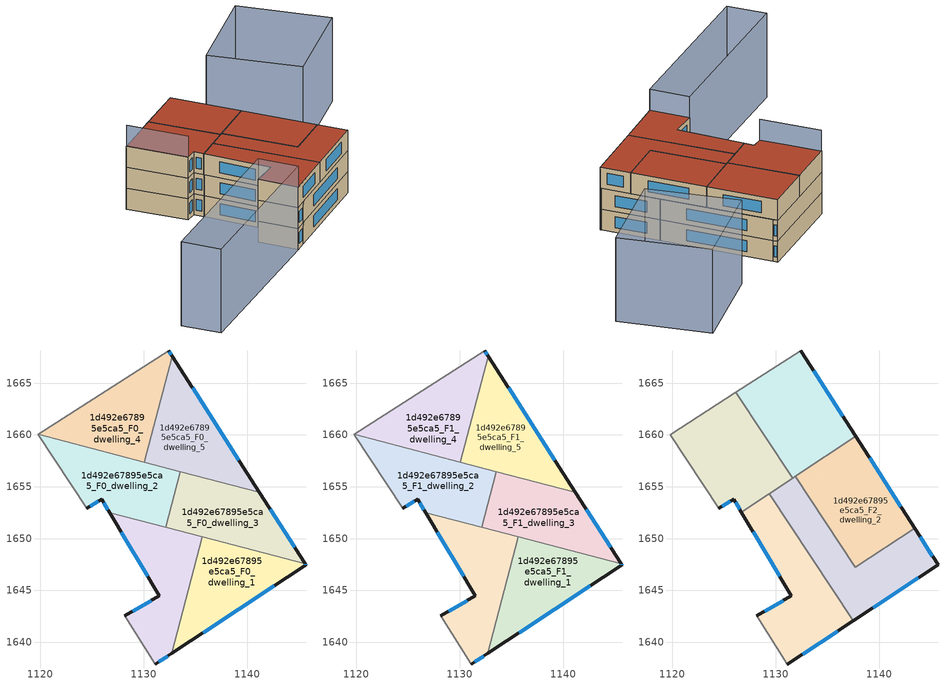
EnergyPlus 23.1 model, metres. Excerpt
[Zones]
1d492e67895e5ca5_F0_dwelling_0
 floor ground (EU_floor_Construction): 1135.62,1650.17 1132.69,1638.92 1131.09,1637.86 1128.16,1642.56 1131.49,1644.47 1126.73,1652.49 z0
 wall outside (EU_wall_Construction): 1131.09,1637.86 1132.69,1638.92 / 1126.73,1652.49 1131.49,1644.47 1128.16,1642.56 z0:3
 wall to 1d492e67895e5ca5_F0_dwelling_1 (EU_wall_Construction): 1132.69,1638.92 1135.62,1650.17 z0:3
 wall adiabatic (EU_wall_Construction): 1128.16,1642.56 1131.09,1637.86 z0:3
 wall to 1d492e67895e5ca5_F0_dwelling_2 (EU_wall_Construction): 1132.13,1651.08 1126.73,1652.49 z0:3
 wall to 1d492e67895e5ca5_F0_dwelling_3 (EU_wall_Construction): 1135.62,1650.17 1132.13,1651.08 z0:3
 window (EU_Window_Construction): 1131.46,1638.11 1132.31,1638.67 / 1130.71,1644.02 1128.94,1643.01 / 1127.85,1650.6 1130.37,1646.35 z0.7:2.3
1d492e67895e5ca5_F0_dwelling_1
 floor ground (EU_floor_Construction): 1145.59,1647.56 1145.65,1647.47 1132.69,1638.92 1135.62,1650.17 z0
 wall outside (EU_wall_Construction): 1132.69,1638.92 1145.65,1647.47 1145.59,1647.56 z0:3
 wall to 1d492e67895e5ca5_F0_dwelling_3 (EU_wall_Construction): 1145.59,1647.56 1135.62,1650.17 z0:3
 window (EU_Window_Construction): 1145.64,1647.49 1145.61,1647.54 / 1135.73,1640.93 1142.61,1645.46 z0.7:2.3
1d492e67895e5ca5_F0_dwelling_2
 floor ground (EU_floor_Construction): 1133.53,1656.47 1132.13,1651.08 1126.73,1652.49 1125.96,1653.78 1124.5,1652.94 1119.79,1660.04 1119.81,1660.05 z0
 wall outside (EU_wall_Construction): 1124.5,1652.94 1125.96,1653.78 1126.73,1652.49 z0:3
 wall to 1d492e67895e5ca5_F0_dwelling_3 (EU_wall_Construction): 1132.13,1651.08 1133.53,1656.47 z0:3
 wall adiabatic (EU_wall_Construction): 1119.81,1660.05 1119.79,1660.04 1124.5,1652.94 z0:3
 wall to 1d492e67895e5ca5_F0_dwelling_4 (EU_wall_Construction): 1130.06,1657.37 1119.81,1660.05 z0:3
 wall to 1d492e67895e5ca5_F0_dwelling_5 (EU_wall_Construction): 1133.53,1656.47 1130.06,1657.37 z0:3
 window (EU_Window_Construction): 1126.14,1653.48 1126.55,1652.79 / 1124.84,1653.13 1125.62,1653.58 z0.7:2.3
1d492e67895e5ca5_F0_dwelling_3
 floor ground (EU_floor_Construction): 1141.16,1654.48 1145.59,1647.56 1132.13,1651.08 1133.53,1656.47 z0
 wall outside (EU_wall_Construction): 1145.59,1647.56 1141.16,1654.48 z0:3
 wall to 1d492e67895e5ca5_F0_dwelling_5 (EU_wall_Construction): 1141.16,1654.48 1133.53,1656.47 z0:3
 window (EU_Window_Construction): 1144.55,1649.18 1142.2,1652.85 z0.7:2.3
1d492e67895e5ca5_F0_dwelling_4
 floor ground (EU_floor_Construction): 1132.4,1668.14 1132.74,1667.62 1130.06,1657.37 1119.81,1660.05 z0
 wall outside (EU_wall_Construction): 1132.74,1667.62 1132.4,1668.14 z0:3
 wall adiabatic (EU_wall_Construction): 1132.4,1668.14 1119.81,1660.05 z0:3
 wall to 1d492e67895e5ca5_F0_dwelling_5 (EU_wall_Construction): 1130.06,1657.37 1132.74,1667.62 z0:3
 window (EU_Window_Construction): 1132.66,1667.74 1132.48,1668.02 z0.7:2.3
1d492e67895e5ca5_F0_dwelling_5
 floor ground (EU_floor_Construction): 1132.74,1667.62 1141.16,1654.48 1130.06,1657.37 z0
 wall outside (EU_wall_Construction): 1141.16,1654.48 1132.74,1667.62 z0:3
 window (EU_Window_Construction): 1139.18,1657.56 1134.71,1664.53 z0.7:2.3
1d492e67895e5ca5_F1_dwelling_0
 floor to 1d492e67895e5ca5_F0_dwelling_0 (EU_floor_Construction): 1135.62,1650.17 1132.69,1638.92 1131.09,1637.86 1128.16,1642.56 1131.49,1644.47 1126.73,1652.49 z3
 wall outside (EU_wall_Construction): 1131.09,1637.86 1132.69,1638.92 / 1126.73,1652.49 1131.49,1644.47 1128.16,1642.56 z3:6
 wall to 1d492e67895e5ca5_F1_dwelling_1 (EU_wall_Construction): 1132.69,1638.92 1135.62,1650.17 z3:6
 wall adiabatic (EU_wall_Construction): 1128.16,1642.56 1131.09,1637.86 z3:6
 wall to 1d492e67895e5ca5_F1_dwelling_2 (EU_wall_Construction): 1132.13,1651.08 1126.73,1652.49 z3:6
 wall to 1d492e67895e5ca5_F1_dwelling_3 (EU_wall_Construction): 1135.62,1650.17 1132.13,1651.08 z3:6
 window (EU_Window_Construction): 1131.46,1638.11 1132.31,1638.67 / 1130.71,1644.02 1128.94,1643.01 / 1127.85,1650.6 1130.37,1646.35 z3.7:5.3
1d492e67895e5ca5_F1_dwelling_1
 floor to 1d492e67895e5ca5_F0_dwelling_1 (EU_floor_Construction): 1145.59,1647.56 1145.65,1647.47 1132.69,1638.92 1135.62,1650.17 z3
 wall outside (EU_wall_Construction): 1132.69,1638.92 1145.65,1647.47 1145.59,1647.56 z3:6
 wall to 1d492e67895e5ca5_F1_dwelling_3 (EU_wall_Construction): 1145.59,1647.56 1135.62,1650.17 z3:6
 window (EU_Window_Construction): 1145.64,1647.49 1145.61,1647.54 / 1135.73,1640.93 1142.61,1645.46 z3.7:5.3
1d492e67895e5ca5_F1_dwelling_2
 floor to 1d492e67895e5ca5_F0_dwelling_2 (EU_floor_Construction): 1133.53,1656.47 1132.13,1651.08 1126.73,1652.49 1125.96,1653.78 1124.5,1652.94 1119.79,1660.04 1119.81,1660.05 z3
 wall outside (EU_wall_Construction): 1124.5,1652.94 1125.96,1653.78 1126.73,1652.49 z3:6
 wall to 1d492e67895e5ca5_F1_dwelling_3 (EU_wall_Construction): 1132.13,1651.08 1133.53,1656.47 z3:6
 wall adiabatic (EU_wall_Construction): 1119.81,1660.05 1119.79,1660.04 1124.5,1652.94 z3:6
 wall to 1d492e67895e5ca5_F1_dwelling_4 (EU_wall_Construction): 1130.06,1657.37 1119.81,1660.05 z3:6
 wall to 1d492e67895e5ca5_F1_dwelling_5 (EU_wall_Construction): 1133.53,1656.47 1130.06,1657.37 z3:6
 window (EU_Window_Construction): 1126.14,1653.48 1126.55,1652.79 / 1124.84,1653.13 1125.62,1653.58 z3.7:5.3
1d492e67895e5ca5_F1_dwelling_3
 floor to 1d492e67895e5ca5_F0_dwelling_3 (EU_floor_Construction): 1141.16,1654.48 1145.59,1647.56 1132.13,1651.08 1133.53,1656.47 z3
 wall outside (EU_wall_Construction): 1145.59,1647.56 1141.16,1654.48 z3:6
 wall to 1d492e67895e5ca5_F1_dwelling_5 (EU_wall_Construction): 1141.16,1654.48 1133.53,1656.47 z3:6
 window (EU_Window_Construction): 1144.55,1649.18 1142.2,1652.85 z3.7:5.3
1d492e67895e5ca5_F1_dwelling_4
 floor to 1d492e67895e5ca5_F0_dwelling_4 (EU_floor_Construction): 1132.4,1668.14 1132.74,1667.62 1130.06,1657.37 1119.81,1660.05 z3
 wall outside (EU_wall_Construction): 1132.74,1667.62 1132.4,1668.14 z3:6
 wall adiabatic (EU_wall_Construction): 1132.4,1668.14 1119.81,1660.05 z3:6
 wall to 1d492e67895e5ca5_F1_dwelling_5 (EU_wall_Construction): 1130.06,1657.37 1132.74,1667.62 z3:6
 window (EU_Window_Construction): 1132.66,1667.74 1132.48,1668.02 z3.7:5.3
 ceiling adiabatic (EU_roof_Construction): 1130.06,1657.37 1130.21,1657.96 1126.14,1664.12 1119.81,1660.05 z6
1d492e67895e5ca5_F1_dwelling_5
 floor to 1d492e67895e5ca5_F0_dwelling_5 (EU_floor_Construction): 1132.74,1667.62 1141.16,1654.48 1130.06,1657.37 z3
 wall outside (EU_wall_Construction): 1141.16,1654.48 1132.74,1667.62 z3:6
 window (EU_Window_Construction): 1139.18,1657.56 1134.71,1664.53 z3.7:5.3
 ceiling adiabatic (EU_roof_Construction): 1130.71,1657.2 1130.21,1657.96 1130.06,1657.37 z6
1d492e67895e5ca5_F2_dwelling_0
 floor to 1d492e67895e5ca5_F1_dwelling_5 (EU_floor_Construction): 1132.74,1667.62 1137.71,1659.86 1132.85,1656.65 1130.71,1657.2 1130.21,1657.96 z6
 floor to 1d492e67895e5ca5_F1_dwelling_4 (EU_floor_Construction): 1132.4,1668.14 1132.74,1667.62 1130.21,1657.96 1126.14,1664.12 z6
 floor to 1d492e67895e5ca5_F1_dwelling_2 (EU_floor_Construction): 1132.85,1656.65 1131.62,1655.83 1130.71,1657.2 z6
 wall outside (EU_wall_Construction): 1137.71,1659.86 1132.4,1668.14 z6:9
 wall to 1d492e67895e5ca5_F2_dwelling_1 (EU_wall_Construction): 1126.14,1664.12 1131.62,1655.83 z6:9
 wall adiabatic (EU_wall_Construction): 1132.4,1668.14 1126.14,1664.12 z6:9
 wall to 1d492e67895e5ca5_F2_dwelling_2 (EU_wall_Construction): 1131.87,1656 1137.71,1659.86 z6:9
 wall to 1d492e67895e5ca5_F2_dwelling_3 (EU_wall_Construction): 1131.62,1655.83 1131.87,1656 z6:9
 window (EU_Window_Construction): 1136.46,1661.8 1133.65,1666.2 z6.7:8.3
 roof outside (EU_roof_Construction): 1137.71,1659.86 1132.4,1668.14 1126.14,1664.12 1131.62,1655.83 z9
1d492e67895e5ca5_F2_dwelling_1
 floor to 1d492e67895e5ca5_F1_dwelling_2 (EU_floor_Construction): 1130.71,1657.2 1131.62,1655.83 1126.68,1652.57 1125.96,1653.78 1124.5,1652.94 1119.79,1660.04 1119.81,1660.05 z6
 floor adiabatic (EU_floor_Construction): 1126.14,1664.12 1130.71,1657.2 1119.81,1660.05 1119.79,1660.04 z6
 wall outside (EU_wall_Construction): 1124.5,1652.94 1125.96,1653.78 1126.68,1652.57 z6:9
 wall adiabatic (EU_wall_Construction): 1126.14,1664.12 1119.79,1660.04 1124.5,1652.94 z6:9
 wall to 1d492e67895e5ca5_F2_dwelling_4 (EU_wall_Construction): 1126.68,1652.57 1129.36,1654.34 z6:9
 wall to 1d492e67895e5ca5_F2_dwelling_3 (EU_wall_Construction): 1129.36,1654.34 1131.62,1655.83 z6:9
 window (EU_Window_Construction): 1126.13,1653.49 1126.51,1652.85 / 1124.84,1653.13 1125.62,1653.58 z6.7:8.3
 roof outside (EU_roof_Construction): 1131.62,1655.83 1126.14,1664.12 1119.79,1660.04 1124.5,1652.94 1125.96,1653.78 1126.68,1652.57 z9
1d492e67895e5ca5_F2_dwelling_2
 floor to 1d492e67895e5ca5_F1_dwelling_3 (EU_floor_Construction): 1141.16,1654.48 1143.39,1651 1140.29,1648.95 1135.75,1650.13 1132.98,1654.33 1133.53,1656.47 z6
 floor to 1d492e67895e5ca5_F1_dwelling_5 (EU_floor_Construction): 1137.71,1659.86 1141.16,1654.48 1132.85,1656.65 z6
 floor to 1d492e67895e5ca5_F1_dwelling_1 (EU_floor_Construction): 1140.29,1648.95 1137.67,1647.22 1135.75,1650.13 z6
 floor to 1d492e67895e5ca5_F1_dwelling_2 (EU_floor_Construction): 1133.53,1656.47 1132.98,1654.33 1131.87,1656 1132.85,1656.65 z6
 wall outside (EU_wall_Construction): 1143.39,1651 1137.71,1659.86 z6:9
 wall to 1d492e67895e5ca5_F2_dwelling_3 (EU_wall_Construction): 1131.87,1656 1137.67,1647.22 1143.39,1651 z6:9
 window (EU_Window_Construction): 1142.06,1653.08 1139.05,1657.78 z6.7:8.3
 roof outside (EU_roof_Construction): 1143.39,1651 1137.71,1659.86 1131.87,1656 1137.67,1647.22 z9
1d492e67895e5ca5_F2_dwelling_3
 floor to 1d492e67895e5ca5_F1_dwelling_1 (EU_floor_Construction): 1145.59,1647.56 1145.65,1647.47 1137.47,1642.07 1134.63,1646.36 1135.62,1650.17 1135.75,1650.13 1137.67,1647.22 1140.29,1648.95 z6
 floor to 1d492e67895e5ca5_F1_dwelling_0 (EU_floor_Construction): 1135.62,1650.17 1134.63,1646.36 1131.38,1651.27 z6
 floor to 1d492e67895e5ca5_F1_dwelling_3 (EU_floor_Construction): 1143.39,1651 1145.59,1647.56 1140.29,1648.95 z6; 1132.98,1654.33 1135.75,1650.13 1132.13,1651.08 z6
 floor to 1d492e67895e5ca5_F1_dwelling_2 (EU_floor_Construction): 1131.87,1656 1132.98,1654.33 1132.13,1651.08 1131.38,1651.27 1129.36,1654.34 z6
 wall outside (EU_wall_Construction): 1137.47,1642.07 1145.65,1647.47 1143.39,1651 z6:9
 wall to 1d492e67895e5ca5_F2_dwelling_4 (EU_wall_Construction): 1129.36,1654.34 1137.47,1642.07 z6:9
 window (EU_Window_Construction): 1145.12,1648.3 1143.92,1650.17 / 1139.39,1643.34 1143.73,1646.2 z6.7:8.3
 roof outside (EU_roof_Construction): 1145.65,1647.47 1143.39,1651 1137.67,1647.22 1131.87,1656 1129.36,1654.34 1137.47,1642.07 z9
1d492e67895e5ca5_F2_dwelling_4
 floor to 1d492e67895e5ca5_F1_dwelling_0 (EU_floor_Construction): 1131.38,1651.27 1134.63,1646.36 1132.69,1638.92 1131.09,1637.86 1128.16,1642.56 1131.49,1644.47 1126.73,1652.49 z6
 floor to 1d492e67895e5ca5_F1_dwelling_1 (EU_floor_Construction): 1134.63,1646.36 1137.47,1642.07 1132.69,1638.92 z6
 floor to 1d492e67895e5ca5_F1_dwelling_2 (EU_floor_Construction): 1129.36,1654.34 1131.38,1651.27 1126.73,1652.49 1126.68,1652.57 z6
 wall outside (EU_wall_Construction): 1131.09,1637.86 1137.47,1642.07 / 1126.68,1652.57 1131.49,1644.47 1128.16,1642.56 z6:9
 wall adiabatic (EU_wall_Construction): 1128.16,1642.56 1131.09,1637.86 z6:9
 window (EU_Window_Construction): 1132.59,1638.85 1135.97,1641.08 / 1130.71,1644.02 1128.94,1643.01 / 1127.81,1650.66 1130.36,1646.37 z6.7:8.3
 roof outside (EU_roof_Construction): 1137.47,1642.07 1129.36,1654.34 1126.68,1652.57 1131.49,1644.47 1128.16,1642.56 1131.09,1637.86 z9
shading: 1119.89,1660.1 1124.5,1652.94 / 1131.12,1637.88 1109.38,1624.12 / 1109.38,1624.12 1106.42,1628.8 / 1106.42,1628.8 1128.16,1642.56 / 1128.16,1642.56 1131.12,1637.88 / 1159.1,1669.94 1147.98,1660.63 / 1147.98,1660.63 1139.71,1670.5 / 1139.71,1670.5 1150.83,1679.81 / 1150.83,1679.81 1159.1,1669.94 z0:12
[Building]
EU S2 Campaign: North Axis=0; Terrain=City; Solar Distribution=FullExterior
[Site:Location]
Budapest.Ferenc.Liszt.Intl.AP: Latitude=47.437; Longitude=19.256; Time Zone=1; Elevation=185
[SizingPeriod:WeatherFileDays]
AnnualSizingPeriod: Begin Month=1; Begin Day of Month=1; End Month=12; End Day of Month=31; Day of Week for Start Day=Monday; Use Weather File Daylight Saving Period=No; Use Weather File Rain and Snow Indicators=No
[MATERIAL]
EU_InternalMass_Material: Roughness=MediumRough; Thickness=0.1; Conductivity=1; Density=1800; Specific Heat=900; Thermal Absorptance=0.9; Solar Absorptance=0.7; Visible Absorptance=0.7
[MATERIAL:NOMASS] Roughness=MediumRough; Thermal Absorptance=0.9; Solar Absorptance=0.7; Visible Absorptance=0.7
Name | Thermal Resistance
EU_wall_NoMass | 0.832559
EU_roof_NoMass | 1.39638
EU_floor_NoMass | 0.872794
[WINDOWMATERIAL:SIMPLEGLAZINGSYSTEM]
EU_Window_SimpleGlazing: UFactor=2.79869; Solar Heat Gain Coefficient=0.75; Visible Transmittance=0.75
[CONSTRUCTION]
EU_wall_Construction: EU_wall_NoMass
EU_roof_Construction: EU_roof_NoMass
EU_floor_Construction: EU_floor_NoMass
EU_Window_Construction: EU_Window_SimpleGlazing
EU_InternalMass_Construction: EU_InternalMass_Material
[ZONE] Type=1; Multiplier=1; Ceiling Height=autocalculate; Floor Area=autocalculate; Part of Total Floor Area=Yes
Name | Volume
1d492e67895e5ca5_F0_dwelling_0; 1d492e67895e5ca5_F1_dwelling_0 | 182.141
1d492e67895e5ca5_F2_dwelling_0 | 218.595
1d492e67895e5ca5_F0_dwelling_1; 1d492e67895e5ca5_F1_dwelling_1 | 182.147
1d492e67895e5ca5_F2_dwelling_1 | 218.6
1d492e67895e5ca5_F0_dwelling_2; 1d492e67895e5ca5_F1_dwelling_2 | 182.195
1d492e67895e5ca5_F2_dwelling_2 | 218.589
1d492e67895e5ca5_F0_dwelling_3; 1d492e67895e5ca5_F1_dwelling_3 | 182.168
1d492e67895e5ca5_F2_dwelling_3 | 218.609
1d492e67895e5ca5_F0_dwelling_4; 1d492e67895e5ca5_F1_dwelling_4 | 182.16
1d492e67895e5ca5_F2_dwelling_4 | 218.583
1d492e67895e5ca5_F0_dwelling_5; 1d492e67895e5ca5_F1_dwelling_5 | 182.17
[INTERNALMASS] Construction=EU_InternalMass_Construction
Name | Zone or ZoneList | Surface Area
1d492e67895e5ca5_F0_dwelling_0_EU_InternalMass | 1d492e67895e5ca5_F0_dwelling_0 | 60.7132
1d492e67895e5ca5_F0_dwelling_1_EU_InternalMass | 1d492e67895e5ca5_F0_dwelling_1 | 60.716
1d492e67895e5ca5_F0_dwelling_2_EU_InternalMass | 1d492e67895e5ca5_F0_dwelling_2 | 60.7313
1d492e67895e5ca5_F0_dwelling_3_EU_InternalMass | 1d492e67895e5ca5_F0_dwelling_3 | 60.7228
1d492e67895e5ca5_F0_dwelling_4_EU_InternalMass | 1d492e67895e5ca5_F0_dwelling_4 | 60.7198
1d492e67895e5ca5_F0_dwelling_5_EU_InternalMass | 1d492e67895e5ca5_F0_dwelling_5 | 60.7233
1d492e67895e5ca5_F1_dwelling_0_EU_InternalMass | 1d492e67895e5ca5_F1_dwelling_0 | 60.7132
1d492e67895e5ca5_F1_dwelling_1_EU_InternalMass | 1d492e67895e5ca5_F1_dwelling_1 | 60.716
1d492e67895e5ca5_F1_dwelling_2_EU_InternalMass | 1d492e67895e5ca5_F1_dwelling_2 | 60.7313
1d492e67895e5ca5_F1_dwelling_3_EU_InternalMass | 1d492e67895e5ca5_F1_dwelling_3 | 60.7228
1d492e67895e5ca5_F1_dwelling_4_EU_InternalMass | 1d492e67895e5ca5_F1_dwelling_4 | 60.7198
1d492e67895e5ca5_F1_dwelling_5_EU_InternalMass | 1d492e67895e5ca5_F1_dwelling_5 | 60.7233
1d492e67895e5ca5_F2_dwelling_0_EU_InternalMass | 1d492e67895e5ca5_F2_dwelling_0 | 72.8664
1d492e67895e5ca5_F2_dwelling_1_EU_InternalMass | 1d492e67895e5ca5_F2_dwelling_1 | 72.8653
1d492e67895e5ca5_F2_dwelling_2_EU_InternalMass | 1d492e67895e5ca5_F2_dwelling_2 | 72.862
1d492e67895e5ca5_F2_dwelling_3_EU_InternalMass | 1d492e67895e5ca5_F2_dwelling_3 | 72.8695
1d492e67895e5ca5_F2_dwelling_4_EU_InternalMass | 1d492e67895e5ca5_F2_dwelling_4 | 72.8621
[OTHEREQUIPMENT] Fuel Type=Electricity; Design Level Calculation Method=Watts/Area; Power per Zone Floor Area=1; Fraction Latent=0; Fraction Radiant=0; Fraction Lost=0; Carbon Dioxide Generation Rate=0; EndUse Subcategory=EU_Step8_InternalGains
Name | Zone or ZoneList or Space or SpaceList | Schedule
EU_Step8_InternalGain_1d492e67895e5ca5_F0_dwelling_0_f000 | 1d492e67895e5ca5_F0_dwelling_0 | EU_Step8_GainSchedule_1d492e67895e5ca5_F0_dwelling_0_f000
EU_Step8_InternalGain_1d492e67895e5ca5_F0_dwelling_1_f000 | 1d492e67895e5ca5_F0_dwelling_1 | EU_Step8_GainSchedule_1d492e67895e5ca5_F0_dwelling_1_f000
EU_Step8_InternalGain_1d492e67895e5ca5_F0_dwelling_2_f000 | 1d492e67895e5ca5_F0_dwelling_2 | EU_Step8_GainSchedule_1d492e67895e5ca5_F0_dwelling_2_f000
EU_Step8_InternalGain_1d492e67895e5ca5_F0_dwelling_3_f000 | 1d492e67895e5ca5_F0_dwelling_3 | EU_Step8_GainSchedule_1d492e67895e5ca5_F0_dwelling_3_f000
EU_Step8_InternalGain_1d492e67895e5ca5_F0_dwelling_4_f000 | 1d492e67895e5ca5_F0_dwelling_4 | EU_Step8_GainSchedule_1d492e67895e5ca5_F0_dwelling_4_f000
EU_Step8_InternalGain_1d492e67895e5ca5_F0_dwelling_5_f000 | 1d492e67895e5ca5_F0_dwelling_5 | EU_Step8_GainSchedule_1d492e67895e5ca5_F0_dwelling_5_f000
EU_Step8_InternalGain_1d492e67895e5ca5_F1_dwelling_0_f000 | 1d492e67895e5ca5_F1_dwelling_0 | EU_Step8_GainSchedule_1d492e67895e5ca5_F1_dwelling_0_f000
EU_Step8_InternalGain_1d492e67895e5ca5_F1_dwelling_1_f000 | 1d492e67895e5ca5_F1_dwelling_1 | EU_Step8_GainSchedule_1d492e67895e5ca5_F1_dwelling_1_f000
EU_Step8_InternalGain_1d492e67895e5ca5_F1_dwelling_2_f000 | 1d492e67895e5ca5_F1_dwelling_2 | EU_Step8_GainSchedule_1d492e67895e5ca5_F1_dwelling_2_f000
EU_Step8_InternalGain_1d492e67895e5ca5_F1_dwelling_3_f000 | 1d492e67895e5ca5_F1_dwelling_3 | EU_Step8_GainSchedule_1d492e67895e5ca5_F1_dwelling_3_f000
EU_Step8_InternalGain_1d492e67895e5ca5_F1_dwelling_4_f000 | 1d492e67895e5ca5_F1_dwelling_4 | EU_Step8_GainSchedule_1d492e67895e5ca5_F1_dwelling_4_f000
EU_Step8_InternalGain_1d492e67895e5ca5_F1_dwelling_5_f000 | 1d492e67895e5ca5_F1_dwelling_5 | EU_Step8_GainSchedule_1d492e67895e5ca5_F1_dwelling_5_f000
EU_Step8_InternalGain_1d492e67895e5ca5_F2_dwelling_0_f000 | 1d492e67895e5ca5_F2_dwelling_0 | EU_Step8_GainSchedule_1d492e67895e5ca5_F2_dwelling_0_f000
EU_Step8_InternalGain_1d492e67895e5ca5_F2_dwelling_1_f000 | 1d492e67895e5ca5_F2_dwelling_1 | EU_Step8_GainSchedule_1d492e67895e5ca5_F2_dwelling_1_f000
EU_Step8_InternalGain_1d492e67895e5ca5_F2_dwelling_2_f000 | 1d492e67895e5ca5_F2_dwelling_2 | EU_Step8_GainSchedule_1d492e67895e5ca5_F2_dwelling_2_f000
EU_Step8_InternalGain_1d492e67895e5ca5_F2_dwelling_3_f000 | 1d492e67895e5ca5_F2_dwelling_3 | EU_Step8_GainSchedule_1d492e67895e5ca5_F2_dwelling_3_f000
EU_Step8_InternalGain_1d492e67895e5ca5_F2_dwelling_4_f000 | 1d492e67895e5ca5_F2_dwelling_4 | EU_Step8_GainSchedule_1d492e67895e5ca5_F2_dwelling_4_f000
[ZONEVENTILATION:DESIGNFLOWRATE] Schedule=EU_AlwaysOn; Design Flow Rate Calculation Method=AirChanges/Hour; Air Changes per Hour=0.475469; Ventilation Type=Natural; Fan Pressure Rise=0; Fan Total Efficiency=1; Constant Term Coefficient=1; Temperature Term Coefficient=0; Velocity Term Coefficient=0; Velocity Squared Term Coefficient=0; Minimum Indoor Temperature=-100; Maximum Indoor Temperature=100; Delta Temperature=-100; Minimum Outdoor Temperature=-100; Maximum Outdoor Temperature=100; Maximum Wind Speed=40
Name | Zone or ZoneList or Space or SpaceList
EU_ConstantAir_1d492e67895e5ca5_F0_dwelling_0 | 1d492e67895e5ca5_F0_dwelling_0
EU_ConstantAir_1d492e67895e5ca5_F0_dwelling_1 | 1d492e67895e5ca5_F0_dwelling_1
EU_ConstantAir_1d492e67895e5ca5_F0_dwelling_2 | 1d492e67895e5ca5_F0_dwelling_2
EU_ConstantAir_1d492e67895e5ca5_F0_dwelling_3 | 1d492e67895e5ca5_F0_dwelling_3
EU_ConstantAir_1d492e67895e5ca5_F0_dwelling_4 | 1d492e67895e5ca5_F0_dwelling_4
EU_ConstantAir_1d492e67895e5ca5_F0_dwelling_5 | 1d492e67895e5ca5_F0_dwelling_5
EU_ConstantAir_1d492e67895e5ca5_F1_dwelling_0 | 1d492e67895e5ca5_F1_dwelling_0
EU_ConstantAir_1d492e67895e5ca5_F1_dwelling_1 | 1d492e67895e5ca5_F1_dwelling_1
EU_ConstantAir_1d492e67895e5ca5_F1_dwelling_2 | 1d492e67895e5ca5_F1_dwelling_2
EU_ConstantAir_1d492e67895e5ca5_F1_dwelling_3 | 1d492e67895e5ca5_F1_dwelling_3
EU_ConstantAir_1d492e67895e5ca5_F1_dwelling_4 | 1d492e67895e5ca5_F1_dwelling_4
EU_ConstantAir_1d492e67895e5ca5_F1_dwelling_5 | 1d492e67895e5ca5_F1_dwelling_5
EU_ConstantAir_1d492e67895e5ca5_F2_dwelling_0 | 1d492e67895e5ca5_F2_dwelling_0
EU_ConstantAir_1d492e67895e5ca5_F2_dwelling_1 | 1d492e67895e5ca5_F2_dwelling_1
EU_ConstantAir_1d492e67895e5ca5_F2_dwelling_2 | 1d492e67895e5ca5_F2_dwelling_2
EU_ConstantAir_1d492e67895e5ca5_F2_dwelling_3 | 1d492e67895e5ca5_F2_dwelling_3
EU_ConstantAir_1d492e67895e5ca5_F2_dwelling_4 | 1d492e67895e5ca5_F2_dwelling_4
[HVACTEMPLATE:THERMOSTAT] Constant Heating Setpoint=20; Constant Cooling Setpoint=50
EU_HeatOnly_1d492e67895e5ca5_F0_dwelling_0; EU_HeatOnly_1d492e67895e5ca5_F0_dwelling_1; EU_HeatOnly_1d492e67895e5ca5_F0_dwelling_2; EU_HeatOnly_1d492e67895e5ca5_F0_dwelling_3; EU_HeatOnly_1d492e67895e5ca5_F0_dwelling_4; EU_HeatOnly_1d492e67895e5ca5_F0_dwelling_5; EU_HeatOnly_1d492e67895e5ca5_F1_dwelling_0; EU_HeatOnly_1d492e67895e5ca5_F1_dwelling_1; EU_HeatOnly_1d492e67895e5ca5_F1_dwelling_2; EU_HeatOnly_1d492e67895e5ca5_F1_dwelling_3; EU_HeatOnly_1d492e67895e5ca5_F1_dwelling_4; EU_HeatOnly_1d492e67895e5ca5_F1_dwelling_5; EU_HeatOnly_1d492e67895e5ca5_F2_dwelling_0; EU_HeatOnly_1d492e67895e5ca5_F2_dwelling_1; EU_HeatOnly_1d492e67895e5ca5_F2_dwelling_2; EU_HeatOnly_1d492e67895e5ca5_F2_dwelling_3; EU_HeatOnly_1d492e67895e5ca5_F2_dwelling_4
[HVACTEMPLATE:ZONE:IDEALLOADSAIRSYSTEM] System Availability Schedule=EU_AlwaysOn; Maximum Heating Supply Air Temperature=50; Minimum Cooling Supply Air Temperature=13; Maximum Heating Supply Air Humidity Ratio=0.0156; Minimum Cooling Supply Air Humidity Ratio=0.0077; Heating Limit=NoLimit; Cooling Limit=NoLimit; Heating Availability Schedule=EU_AlwaysOn; Cooling Availability Schedule=EU_CoolingOff; Dehumidification Control Type=ConstantSensibleHeatRatio; Cooling Sensible Heat Ratio=0.7; Dehumidification Setpoint=60; Humidification Control Type=None; Humidification Setpoint=30; Outdoor Air Method=None; Outdoor Air Flow Rate per Person=0.00944; Outdoor Air Flow Rate per Zone Floor Area=0; Outdoor Air Flow Rate per Zone=0; Demand Controlled Ventilation Type=None; Outdoor Air Economizer Type=NoEconomizer; Heat Recovery Type=None; Sensible Heat Recovery Effectiveness=0.7; Latent Heat Recovery Effectiveness=0.65
Name | Template Thermostat
1d492e67895e5ca5_F0_dwelling_0 | EU_HeatOnly_1d492e67895e5ca5_F0_dwelling_0
1d492e67895e5ca5_F0_dwelling_1 | EU_HeatOnly_1d492e67895e5ca5_F0_dwelling_1
1d492e67895e5ca5_F0_dwelling_2 | EU_HeatOnly_1d492e67895e5ca5_F0_dwelling_2
1d492e67895e5ca5_F0_dwelling_3 | EU_HeatOnly_1d492e67895e5ca5_F0_dwelling_3
1d492e67895e5ca5_F0_dwelling_4 | EU_HeatOnly_1d492e67895e5ca5_F0_dwelling_4
1d492e67895e5ca5_F0_dwelling_5 | EU_HeatOnly_1d492e67895e5ca5_F0_dwelling_5
1d492e67895e5ca5_F1_dwelling_0 | EU_HeatOnly_1d492e67895e5ca5_F1_dwelling_0
1d492e67895e5ca5_F1_dwelling_1 | EU_HeatOnly_1d492e67895e5ca5_F1_dwelling_1
1d492e67895e5ca5_F1_dwelling_2 | EU_HeatOnly_1d492e67895e5ca5_F1_dwelling_2
1d492e67895e5ca5_F1_dwelling_3 | EU_HeatOnly_1d492e67895e5ca5_F1_dwelling_3
1d492e67895e5ca5_F1_dwelling_4 | EU_HeatOnly_1d492e67895e5ca5_F1_dwelling_4
1d492e67895e5ca5_F1_dwelling_5 | EU_HeatOnly_1d492e67895e5ca5_F1_dwelling_5
1d492e67895e5ca5_F2_dwelling_0 | EU_HeatOnly_1d492e67895e5ca5_F2_dwelling_0
1d492e67895e5ca5_F2_dwelling_1 | EU_HeatOnly_1d492e67895e5ca5_F2_dwelling_1
1d492e67895e5ca5_F2_dwelling_2 | EU_HeatOnly_1d492e67895e5ca5_F2_dwelling_2
1d492e67895e5ca5_F2_dwelling_3 | EU_HeatOnly_1d492e67895e5ca5_F2_dwelling_3
1d492e67895e5ca5_F2_dwelling_4 | EU_HeatOnly_1d492e67895e5ca5_F2_dwelling_4
[SIZING:ZONE] Zone Cooling Design Supply Air Temperature Input Method=SupplyAirTemperature; Zone Cooling Design Supply Air Temperature=13; Zone Heating Design Supply Air Temperature Input Method=SupplyAirTemperature; Zone Heating Design Supply Air Temperature=50; Zone Cooling Design Supply Air Humidity Ratio=0.008; Zone Heating Design Supply Air Humidity Ratio=0.008; Cooling Design Air Flow Method=DesignDay; Cooling Design Air Flow Rate=0; Cooling Minimum Air Flow per Zone Floor Area=0.000762; Cooling Minimum Air Flow=0; Cooling Minimum Air Flow Fraction=0.2; Heating Design Air Flow Method=DesignDay; Heating Design Air Flow Rate=0; Heating Maximum Air Flow per Zone Floor Area=0.002032; Heating Maximum Air Flow=0.141576; Heating Maximum Air Flow Fraction=0.3; Account for Dedicated Outdoor Air System=No; Dedicated Outdoor Air System Control Strategy=NeutralSupplyAir; Dedicated Outdoor Air Low Setpoint Temperature for Design=autosize; Dedicated Outdoor Air High Setpoint Temperature for Design=autosize; Zone Load Sizing Method=Sensible Load Only No Latent Load; Zone Latent Cooling Design Supply Air Humidity Ratio Input Method=HumidityRatioDifference; Zone Cooling Design Supply Air Humidity Ratio Difference=0.005; Zone Latent Heating Design Supply Air Humidity Ratio Input Method=HumidityRatioDifference; Zone Humidification Design Supply Air Humidity Ratio Difference=0.005
1d492e67895e5ca5_F0_dwelling_0; 1d492e67895e5ca5_F0_dwelling_1; 1d492e67895e5ca5_F0_dwelling_2; 1d492e67895e5ca5_F0_dwelling_3; 1d492e67895e5ca5_F0_dwelling_4; 1d492e67895e5ca5_F0_dwelling_5; 1d492e67895e5ca5_F1_dwelling_0; 1d492e67895e5ca5_F1_dwelling_1; 1d492e67895e5ca5_F1_dwelling_2; 1d492e67895e5ca5_F1_dwelling_3; 1d492e67895e5ca5_F1_dwelling_4; 1d492e67895e5ca5_F1_dwelling_5; 1d492e67895e5ca5_F2_dwelling_0; 1d492e67895e5ca5_F2_dwelling_1; 1d492e67895e5ca5_F2_dwelling_2; 1d492e67895e5ca5_F2_dwelling_3; 1d492e67895e5ca5_F2_dwelling_4
[SCHEDULE:CONSTANT]
Name | Hourly Value
EU_AlwaysOn | 1
EU_CoolingOff | 0
[SCHEDULE:FILE] Column Number=1; Rows to Skip at Top=0; Number of Hours of Data=8760; Column Separator=Comma; Interpolate to Timestep=No; Minutes per Item=60; Adjust Schedule for Daylight Savings=Yes
Name | File
EU_Step8_GainSchedule_1d492e67895e5ca5_F0_dwelling_0_f000 | ../../schedules/1d492e67895e5ca5/1d492e67895e5ca5_F0_dwelling_0_f000_gain.csv
EU_Step8_GainSchedule_1d492e67895e5ca5_F0_dwelling_1_f000 | ../../schedules/1d492e67895e5ca5/1d492e67895e5ca5_F0_dwelling_1_f000_gain.csv
EU_Step8_GainSchedule_1d492e67895e5ca5_F0_dwelling_2_f000 | ../../schedules/1d492e67895e5ca5/1d492e67895e5ca5_F0_dwelling_2_f000_gain.csv
EU_Step8_GainSchedule_1d492e67895e5ca5_F0_dwelling_3_f000 | ../../schedules/1d492e67895e5ca5/1d492e67895e5ca5_F0_dwelling_3_f000_gain.csv
EU_Step8_GainSchedule_1d492e67895e5ca5_F0_dwelling_4_f000 | ../../schedules/1d492e67895e5ca5/1d492e67895e5ca5_F0_dwelling_4_f000_gain.csv
EU_Step8_GainSchedule_1d492e67895e5ca5_F0_dwelling_5_f000 | ../../schedules/1d492e67895e5ca5/1d492e67895e5ca5_F0_dwelling_5_f000_gain.csv
EU_Step8_GainSchedule_1d492e67895e5ca5_F1_dwelling_0_f000 | ../../schedules/1d492e67895e5ca5/1d492e67895e5ca5_F1_dwelling_0_f000_gain.csv
EU_Step8_GainSchedule_1d492e67895e5ca5_F1_dwelling_1_f000 | ../../schedules/1d492e67895e5ca5/1d492e67895e5ca5_F1_dwelling_1_f000_gain.csv
EU_Step8_GainSchedule_1d492e67895e5ca5_F1_dwelling_2_f000 | ../../schedules/1d492e67895e5ca5/1d492e67895e5ca5_F1_dwelling_2_f000_gain.csv
EU_Step8_GainSchedule_1d492e67895e5ca5_F1_dwelling_3_f000 | ../../schedules/1d492e67895e5ca5/1d492e67895e5ca5_F1_dwelling_3_f000_gain.csv
EU_Step8_GainSchedule_1d492e67895e5ca5_F1_dwelling_4_f000 | ../../schedules/1d492e67895e5ca5/1d492e67895e5ca5_F1_dwelling_4_f000_gain.csv
EU_Step8_GainSchedule_1d492e67895e5ca5_F1_dwelling_5_f000 | ../../schedules/1d492e67895e5ca5/1d492e67895e5ca5_F1_dwelling_5_f000_gain.csv
EU_Step8_GainSchedule_1d492e67895e5ca5_F2_dwelling_0_f000 | ../../schedules/1d492e67895e5ca5/1d492e67895e5ca5_F2_dwelling_0_f000_gain.csv
EU_Step8_GainSchedule_1d492e67895e5ca5_F2_dwelling_1_f000 | ../../schedules/1d492e67895e5ca5/1d492e67895e5ca5_F2_dwelling_1_f000_gain.csv
EU_Step8_GainSchedule_1d492e67895e5ca5_F2_dwelling_2_f000 | ../../schedules/1d492e67895e5ca5/1d492e67895e5ca5_F2_dwelling_2_f000_gain.csv
EU_Step8_GainSchedule_1d492e67895e5ca5_F2_dwelling_3_f000 | ../../schedules/1d492e67895e5ca5/1d492e67895e5ca5_F2_dwelling_3_f000_gain.csv
EU_Step8_GainSchedule_1d492e67895e5ca5_F2_dwelling_4_f000 | ../../schedules/1d492e67895e5ca5/1d492e67895e5ca5_F2_dwelling_4_f000_gain.csv
